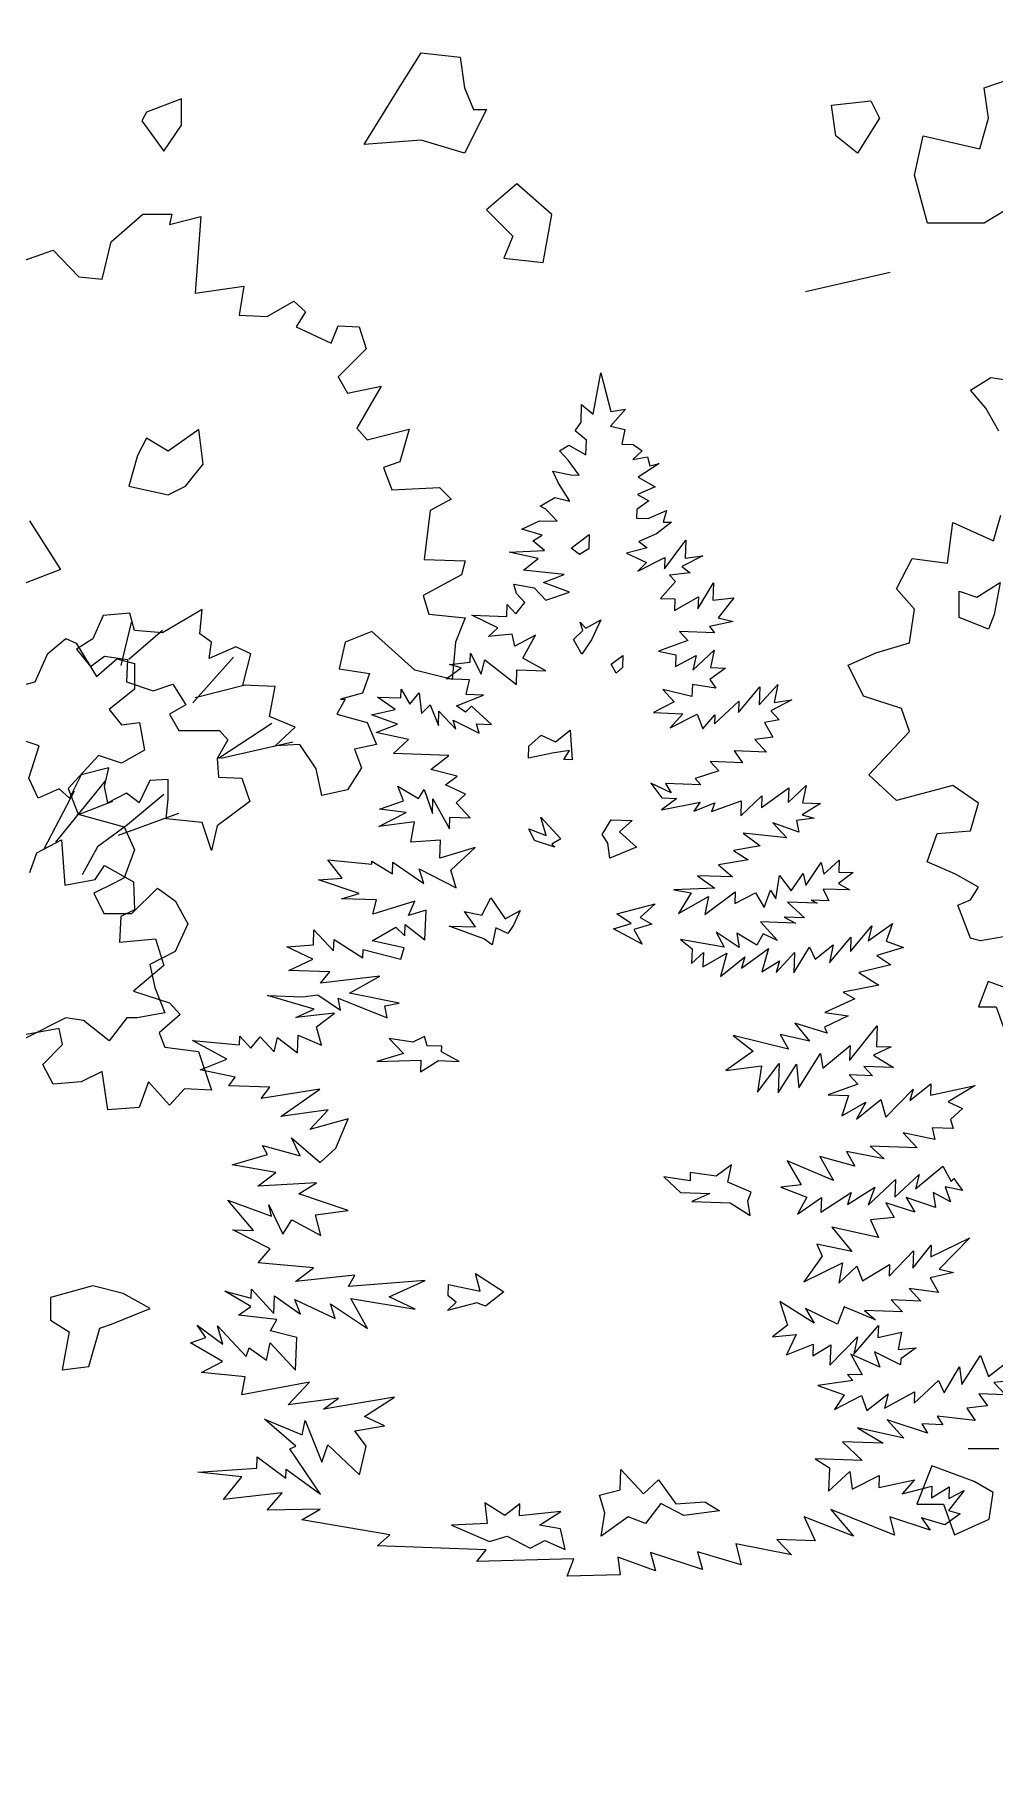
# Model space of a CAD drawing. Header units: inches. Extents: x -11 to 128, y 7 to 56.
# Drawn here: x 50.977 to 51.368, y 21.897 to 22.6 of the extents above; entities that cross this region are included whole.
import ezdxf

# ---------------------------------------------------------------- set-up
doc = ezdxf.new("R2010")
doc.units = ezdxf.units.IN
doc.header["$MEASUREMENT"] = 0
doc.layers.add('CAY', color=94, linetype='Continuous')
doc.layers.add('CAY-3', color=61, linetype='Continuous')
picture_1 = doc.add_image_def('image1.jpg', size_in_pixel=(1680, 1093))

# ---------------------------------------------------------------- blocks, each defined once
blk = doc.blocks.new('A$C76451831')
at = {"layer": 'CAY'}
blk.add_line((1732.8, 1302.8), (1656.2, 1285.1), dxfattribs=at)
for points in [[(1287.7, 1470.3), (1307.5, 1502), (1343.1, 1498), (1347, 1470.3), (1355, 1450.5), (1366.8, 1450.5), (1347, 1410.9), (1307.5, 1422.8), (1256, 1418.8)], [(1754.8, 1391.1), (1762.7, 1426.7), (1814.2, 1414.8), (1822.1, 1442.6), (1818.1, 1470.3), (1841.9, 1478.2), (1877.5, 1466.3), (1865.7, 1410.9), (1841.9, 1395), (1837.9, 1359.4), (1818.1, 1347.5), (1766.7, 1347.5)], [(1058.5, 1448.2), (1054.5, 1440.3), (1074.3, 1412.6), (1090.2, 1436.3), (1090.2, 1460.1)], [(1683.5, 1426.7), (1679.6, 1454.5), (1715.2, 1458.4), (1723.1, 1442.6), (1703.3, 1410.9)], [(1418.3, 1311.9), (1426.2, 1355.4), (1394.5, 1383.2), (1366.8, 1359.4), (1390.6, 1335.6), (1382.7, 1315.8)], [(1109.9, 1128.8), (1106, 1160.5), (1078.3, 1140.7), (1058.5, 1152.6), (1050.5, 1136.7), (1042.6, 1109), (1078.3, 1101.1), (1094.1, 1109)], [(1443.6, 1052.7), (1459.9, 1065.3), (1459.5, 1052.2), (1451.1, 1047)], [(1795.5, 989.9), (1795.5, 1013.7), (1811.3, 1008.4), (1832.5, 1021.6), (1827.2, 992.6), (1821.9, 979.4)], [(1445.7, 970.1), (1454.1, 978), (1451.7, 985.8), (1456.9, 980.2), (1470.4, 987.9), (1462, 969.6), (1453.4, 956.7)], [(1444.6, 860.9), (1436.9, 861.2), (1442.2, 869.2), (1426.3, 867), (1404.8, 862.3), (1405.2, 873.2), (1416.4, 883.2), (1429.3, 877.3), (1442.8, 887.7)], [(1428.7, 781.7), (1410.3, 787.8), (1405.3, 798.4), (1420.9, 792.4), (1416.1, 808.9), (1434.4, 789.2), (1426.1, 784.5)], [(1476.9, 785.4), (1471.7, 793.3), (1479.9, 806.6), (1498.9, 806), (1487.6, 795.5), (1503, 781.8), (1478.7, 771.8)], [(1364.6, 698.7), (1332.9, 710.2), (1356.9, 709.4), (1346.9, 723.3), (1362.7, 720.1), (1370.9, 735.6), (1383.8, 716.6), (1397.3, 724.3), (1391.3, 710.9), (1386.1, 703.4), (1375.4, 708.7), (1372.1, 693)], [(1485.1, 721.2), (1519.8, 730.4), (1506.2, 717.8), (1516.9, 712), (1500.4, 707.1), (1508.1, 693.7), (1481.9, 707.7), (1497.9, 712.6)], [(1313.2, 601.7), (1310.8, 609.9), (1300.2, 604.8), (1278.6, 608.3), (1291.7, 594.7), (1267.4, 587.4), (1307.3, 588.7), (1306.9, 577.9), (1323.2, 588.2), (1342.2, 587.5), (1326.2, 596.2), (1326.3, 601.2)], [(1603.8, 461), (1606.8, 469), (1585.8, 477.9), (1589, 493.7), (1575.1, 483.3), (1551.6, 486.8), (1551.4, 479.1), (1527.5, 482.7), (1542.8, 468.5), (1569.5, 467.6), (1553, 460.5), (1587.8, 459.2), (1606, 447.7)], [(1332, 374.8), (1332.4, 385.2), (1361.2, 379.2), (1356.8, 395.2), (1382.5, 378.5), (1366.1, 365.4), (1358.1, 368.4), (1331.6, 361.7), (1339.5, 369.1)], [(1037.6, 376.9), (1009.9, 384), (971.5, 373.4), (971.5, 352.7), (988.6, 342.1), (982.2, 307.9), (1006.3, 310.8), (1016.4, 345.6), (1027, 349.2), (1061.8, 363.3)], [(1809, 206.5), (1770.6, 220.7), (1757.1, 185.9), (1781.3, 185.9), (1791.3, 158.2), (1822.5, 172.3), (1826.1, 196.5)], [(1474.2, 178.1), (1469.4, 194.1), (1488.1, 198.9), (1488.8, 217.4), (1509.3, 195.4), (1522.9, 208.1), (1538.4, 186.2), (1564.8, 188), (1578.1, 179.9), (1545.8, 175.6), (1524.8, 186.7), (1511.1, 168.6), (1495.4, 174.6), (1470.8, 156.9)], [(1438.2, 144.9), (1433.9, 163.6), (1414.9, 167), (1434.4, 179.5), (1396.7, 175.3), (1397, 186.2), (1383.5, 175.8), (1365.4, 187.3), (1367.4, 168.6), (1335.2, 167), (1369.6, 152.2), (1385.6, 157.1), (1406.5, 146), (1419.9, 153.2)]]:
    blk.add_lwpolyline(points, close=True, dxfattribs=at)
for points in [[(941.3, 1311.4), (974, 1323), (997.2, 1298.7), (1018.3, 1296.6), (1026.7, 1330.4), (1055.2, 1355.7), (1081.6, 1355.7), (1079.5, 1346.2), (1107.9, 1353.6), (1102.7, 1284), (1147, 1290.3), (1142.7, 1263.9), (1168.1, 1262.9), (1192.3, 1276.6), (1202.9, 1267.1), (1194.4, 1253.4), (1226.1, 1238.6), (1232.4, 1254.5), (1251.4, 1253.4), (1257.7, 1233.4), (1232.4, 1208), (1240.8, 1193.3), (1271.4, 1199.6), (1249.3, 1161.6), (1258.8, 1151.1), (1296.7, 1160.6), (1288.3, 1131.1), (1273.5, 1125.8), (1280.9, 1105.7), (1324.2, 1107.9), (1334.7, 1097.3), (1315.7, 1086.8), (1310.4, 1042.5), (1347.4, 1041.4), (1344.2, 1028.7), (1309.4, 1009.8), (1314.7, 992.9), (1347.4, 989.7), (1338.9, 967.6), (1335.8, 933.8), (1302, 942.3), (1263, 977.1), (1238.7, 967.6), (1233.4, 943.3), (1260.9, 939.1), (1254.5, 921.2), (1234.5, 915.9), (1238.7, 915.9), (1231.3, 902.2), (1258.8, 894.8), (1267.2, 874.8), (1247.2, 870.5), (1253.5, 853.7)], [(1842.7, 701.7), (1814.8, 696.9), (1805.7, 699.3), (1794.3, 729.2), (1805.7, 733.9), (1812.8, 745.3), (1792, 757.1), (1766.4, 768.5), (1775.5, 794.1), (1805.7, 796.4), (1812.8, 821.6), (1789.6, 837.7), (1738.5, 824), (1713.4, 847.2), (1750.3, 886.5), (1743.2, 907.3), (1708.6, 918.7), (1694.9, 946.6), (1720, 958), (1750.3, 967.1), (1755, 997.4), (1738.5, 1015.9), (1752.7, 1043.4), (1784.9, 1039.1), (1789.6, 1076), (1826.6, 1059.5), (1833.2, 1082.7)], [(1831.3, 1159), (1819.5, 1179.8), (1805.7, 1196), (1824.2, 1207.4), (1854.1, 1203)], [(1848.2, 298.3), (1826.8, 296.3), (1837.3, 285.1), (1813.3, 285.9), (1821.1, 275.2), (1802.5, 273.1), (1809.8, 262), (1775.5, 265.9), (1780.6, 258), (1761.6, 258.7), (1766.8, 250.4), (1730.1, 262.5), (1745.3, 245.7), (1703.1, 255.3), (1726.6, 241.3), (1689.5, 242.6), (1707.5, 225.7), (1664.9, 227.2), (1677.8, 219), (1677, 197.7), (1696.2, 215.6), (1698.4, 199.7), (1722.9, 212), (1722.5, 201.1), (1754.9, 208.2), (1743.6, 195.4), (1770.5, 202.2), (1770.2, 191.8), (1786.4, 201.6), (1786, 191.2), (1799.9, 198.4), (1785.6, 180.3), (1796.4, 177.2), (1782.5, 167.3), (1761.4, 173.5), (1769.1, 162.3), (1732.4, 174.5), (1736.8, 158), (1679.2, 181.3), (1699.6, 157), (1654.9, 174.5), (1665, 152.8), (1630.2, 154), (1643.3, 140), (1592.9, 149.9), (1597.7, 131.1), (1558.2, 142.9), (1562.6, 126.9), (1515.6, 142.2), (1520, 125.7), (1486, 137.8), (1488.1, 121.8), (1440.1, 120.8), (1446.1, 136.4), (1358.1, 134.1), (1366.6, 144.6), (1267.9, 148.1), (1279.1, 158.1), (1199.4, 171.8), (1216.1, 181.6), (1168, 180.6), (1181.7, 196.4), (1128.5, 190.1), (1145, 210.9), (1105.3, 215), (1158.5, 218.6), (1158.8, 229), (1184.9, 209.5), (1185.2, 217.6), (1216.5, 195.2), (1188.5, 236.1), (1194, 238.6), (1165.5, 263.2), (1199.8, 248.8), (1202.6, 261.9), (1217.6, 224.2), (1223.1, 239.9), (1251.6, 212.6), (1257.9, 238.7), (1247.6, 252.6), (1274.4, 257.1), (1256.2, 265.5), (1283.5, 283.1), (1219.2, 272.2), (1232.7, 282.1), (1187.2, 276), (1206.5, 296.7), (1144.9, 285.2), (1148.2, 301.4), (1108.5, 305.5), (1127.4, 315.3), (1098.5, 332.2), (1112.3, 337.1), (1104.5, 348.3), (1127.9, 331.1), (1123.1, 347.6), (1148.9, 320), (1151.8, 327.6), (1167.3, 316.6), (1170.6, 332.4), (1193.7, 307.5), (1194.8, 337), (1171, 343.2), (1176.8, 353.5), (1142, 357.4), (1153.2, 365.2), (1129.6, 379.1), (1153.4, 372.9), (1153.7, 381), (1174.2, 359), (1174.8, 374.8), (1198.2, 358.2), (1193.2, 371.5), (1229.8, 354.3), (1225.3, 367.6), (1258.9, 345.2), (1244, 372.4), (1302.2, 362.7), (1278.5, 373.9), (1311.2, 388.7), (1241.7, 383.4), (1247.5, 393.6), (1193.8, 387.8), (1210.1, 400.4), (1160, 404.8), (1170.8, 417.6), (1137, 434.6), (1155.6, 434), (1132.5, 461.5), (1171.9, 447), (1169.5, 457.5), (1182.2, 430.8), (1190.3, 443.7), (1216.6, 429.6), (1211.8, 448.3), (1241.4, 452.3), (1196.6, 467.5), (1212.8, 477.3), (1159.7, 474.2), (1176, 486.8), (1136.3, 493.6), (1168.4, 502.9), (1163.7, 511.2), (1197.8, 501.9), (1190.2, 518), (1216.2, 495.8), (1230.2, 508.9), (1241.6, 535.3), (1206.8, 525.6), (1223.3, 543.6), (1180.5, 537.4), (1215.8, 562.4), (1162.5, 553.9), (1170.5, 564), (1133.4, 565.3), (1139.1, 573.3), (1107.2, 579.8), (1131.5, 589.4), (1100.4, 606.4), (1142.9, 602.6), (1143.1, 610.3), (1153.2, 599.5), (1161.7, 609.7), (1174.4, 596.1), (1177.5, 609.1), (1195.6, 595.3), (1196.2, 611.2), (1217.2, 602.3), (1212.8, 618.8), (1229.1, 631.3), (1194, 627.1), (1210.6, 634.7), (1168.4, 647.1), (1200.1, 646), (1213.8, 647.7), (1234.6, 633.9), (1232.3, 644.8), (1276.9, 627), (1274.6, 637.9), (1287.8, 640.2), (1242.8, 649.4), (1270.1, 664.8), (1216.4, 658.5), (1224.9, 668.7), (1187.8, 670), (1209.5, 680.1), (1185.8, 691.3), (1209.9, 693.2), (1210.4, 706.8), (1228.3, 687.6), (1228.7, 698), (1254.8, 681.2), (1255.1, 688.9), (1289.2, 680), (1292.3, 690.3), (1263.1, 696.8), (1284.8, 709.2), (1292.7, 701.2), (1293, 711.6), (1311.1, 697.8), (1312.1, 724.6), (1296, 719.7), (1301.9, 732.6), (1263.9, 720.8), (1267.1, 733.8), (1235.4, 734.9), (1251.4, 739.8), (1214.7, 752), (1236, 753.5), (1223, 770.3), (1262.8, 766.2), (1262.9, 768.9), (1281.5, 757.4), (1281.9, 768.2), (1310.2, 748.6), (1305.7, 761.9), (1339.5, 744.9), (1334.6, 760.9), (1356.7, 781.5), (1324.6, 771.7), (1325.2, 788), (1298.4, 786.2), (1301.7, 804.7), (1269.4, 800.4), (1293.9, 813.1), (1270, 816.2), (1291.5, 823.6), (1286.5, 837), (1305.2, 825.9), (1310.4, 833.9), (1317.9, 812.3), (1318.3, 825.4), (1333.2, 798.2), (1333.6, 809), (1352.2, 808.4), (1339.5, 822), (1347.9, 829.8), (1329.6, 838.2), (1340.3, 846), (1316.5, 852.2), (1332.8, 864.8), (1282.6, 866.6), (1296.2, 879.2), (1266.9, 885.7), (1286.2, 893.2), (1262.5, 901.7), (1284, 906.4), (1268.1, 917.8), (1289.3, 917.1), (1289.6, 924.8), (1297.3, 911.4), (1305.8, 921.5), (1307.9, 902.9), (1315.9, 910.7), (1323.4, 891.9), (1323.8, 905), (1339.1, 888.6), (1336.7, 896.9), (1360.3, 885.2), (1357.8, 893.4), (1371.4, 892.9), (1353.4, 909.4), (1347.8, 904.2), (1339.8, 909.9), (1364.2, 919.5), (1348.4, 920), (1351.5, 933.5), (1330.3, 934.3), (1343.8, 944.2), (1333.4, 947.3), (1352.1, 949.4), (1352.4, 957.5), (1362.1, 938.6), (1365.3, 951.6), (1394, 929.3), (1394.4, 942.4), (1420.7, 941.5), (1399.8, 953.1), (1411.4, 974), (1392.5, 963.8), (1390.1, 974.8), (1368.8, 972.8), (1377.2, 980.7), (1353.6, 991.9), (1385.3, 990.8), (1385.6, 1001.7), (1393.5, 993.3), (1401.6, 1003.4), (1394.2, 1011.8), (1391.7, 1020.1), (1410.2, 1016.7), (1420.7, 1005.5), (1442.2, 1012.9), (1418.5, 1021.8), (1437.3, 1028.9), (1400.3, 1032.9), (1413.8, 1043.3), (1387.3, 1049.2), (1419.5, 1050.8), (1409, 1059.4), (1417.3, 1064.5), (1398.9, 1070.1), (1415, 1077.7), (1430.9, 1077.2), (1420.8, 1088), (1415.5, 1090.9), (1428.9, 1098.6), (1442.4, 1095.4), (1432.1, 1111.6), (1427, 1122.6), (1443.2, 1119.4), (1450.9, 1119.1), (1441, 1132.6), (1433.1, 1141), (1441.4, 1146.2), (1457, 1137.5), (1457.5, 1150.6), (1447.3, 1159.1), (1452.6, 1167.1), (1453.1, 1182.9), (1463.7, 1174.4), (1470.5, 1211.8), (1479.7, 1176.6), (1492.9, 1178.8), (1479.2, 1163.4), (1492.2, 1160.3), (1489.5, 1147.2), (1499.9, 1146.8), (1507.9, 1141.1), (1499.4, 1133.3), (1512.7, 1135.5), (1515.1, 1127.3), (1523.3, 1129.7), (1504.3, 1117.2), (1519.9, 1108.5), (1503.8, 1101.4), (1514, 1095.6), (1503.3, 1087.8), (1503, 1080.1), (1513.4, 1079.7), (1530, 1086.9), (1526.9, 1076.5), (1534.6, 1076.3), (1521.1, 1065.9), (1505, 1058.7), (1512.5, 1053), (1493.8, 1048.2), (1512, 1039.9), (1504.1, 1032), (1528.5, 1044.3), (1528.1, 1033.9), (1547.6, 1060), (1547.1, 1043.7), (1563, 1045.8), (1544.1, 1036.1), (1551.6, 1030.3), (1532.9, 1028.3), (1538.2, 1022.7), (1524.5, 1007.3), (1537.6, 1006.8), (1537.3, 996.4), (1559, 1008.8), (1558.6, 997.9), (1572.6, 1021.5), (1572, 1005.6), (1591.1, 1007.7), (1576.9, 989.6), (1590.4, 986.4), (1568.9, 981.7), (1573.7, 976.1), (1542, 977.2), (1549.5, 969.2), (1522.8, 959.3), (1538.6, 956), (1538.2, 945.6), (1557.1, 955.4), (1554, 942.3), (1573.2, 960.2), (1569.9, 944.5), (1583.5, 944), (1569.5, 933.6), (1574.7, 925.7), (1553.5, 929.2), (1553.1, 918.3), (1526.6, 924.7), (1537.1, 913.4), (1518.2, 903.7), (1544.9, 902.7), (1533.5, 890), (1558, 902.3), (1563, 889), (1573.8, 901.7), (1573.5, 893.6), (1595.6, 914.1), (1595.2, 903.7), (1614.6, 927.1), (1614, 910.8), (1631, 929.2), (1627.7, 913), (1643.6, 915.2), (1624.7, 905.4), (1632.1, 897), (1618.9, 894.7), (1626.6, 881.3), (1610.2, 879.2), (1620.7, 867.9), (1591.3, 868.9), (1599.1, 858.2), (1569.6, 859.3), (1577.5, 850.8), (1556, 843.9), (1561.2, 838.3), (1529.1, 839.4), (1534.2, 831), (1515.9, 839.8), (1525.9, 826.3), (1539.5, 825.9), (1525.5, 815.5), (1560.6, 822.4), (1554.9, 814.4), (1573.8, 821.9), (1570.8, 813.9), (1597.8, 823.8), (1597.4, 810.2), (1616.6, 828.2), (1616.2, 817.7), (1640.9, 835.5), (1640.4, 822.3), (1656.8, 837.6), (1653.5, 821.9), (1669.8, 821.3), (1653.1, 811), (1663.9, 807.9), (1648, 805.8), (1649.9, 795.3), (1626.6, 803.8), (1639.3, 790.2), (1599.5, 794.3), (1615, 782.9), (1590.8, 778.7), (1604.1, 770.1), (1577.2, 765.6), (1590, 754.7), (1558.3, 755.8), (1573.8, 744.4), (1536.6, 743), (1552.3, 740.2), (1540.8, 721.6), (1568.1, 736.9), (1564.8, 720.7), (1592.2, 741.1), (1591.9, 730.6), (1610.8, 740.4), (1618.5, 727), (1624.5, 742.7), (1629.2, 734.8), (1632.6, 756), (1643, 742), (1654, 757.9), (1656.3, 747), (1670.2, 767.8), (1672.6, 757.3), (1686.6, 770), (1686.2, 759.1), (1699.3, 758.6), (1685.9, 748.7), (1696.1, 742.9), (1672.1, 743.7), (1677.2, 733.1), (1661.3, 733.7), (1666.6, 730.8), (1639.9, 731.7), (1655.3, 717.6), (1636.8, 718.2), (1647, 712.9), (1615.3, 714), (1630.6, 697.1), (1617.6, 703), (1611.9, 692.8), (1593.7, 703.8), (1595.9, 690.6), (1575.1, 704.5), (1582.3, 691.1), (1542.7, 697.9), (1553.3, 689.4), (1552.8, 676.3), (1563.6, 686.3), (1563.1, 673.2), (1584.9, 685.6), (1579.1, 664.5), (1601.1, 682.3), (1598, 672), (1622.6, 689.7), (1616.4, 668.6), (1632.6, 678.5), (1629.6, 668.1), (1646.1, 686.1), (1645.4, 667.6), (1659.8, 691.1), (1664.9, 680), (1681.2, 693.1), (1677.9, 676.9), (1697.3, 700.2), (1696.8, 687.1), (1716.2, 710.4), (1713, 696.9), (1734.9, 712.5), (1729.3, 696.4), (1745, 690.8), (1720.7, 683.5), (1733.6, 674.9), (1704.3, 668.2), (1722.5, 656.7), (1690.1, 650.1), (1700.8, 644.3), (1673.6, 631.7), (1694.8, 628.7), (1673.2, 618.6), (1675.7, 613), (1646.5, 622.2), (1659.6, 605.9), (1633, 611.8), (1640.7, 598.4), (1590.4, 611), (1608.5, 596.8), (1583.9, 579.1), (1616.2, 583.4), (1612.6, 559.5), (1632.1, 585.5), (1631.2, 558.8), (1648, 585), (1649.9, 563.6), (1669.6, 594.7), (1671.9, 581.4), (1696.6, 601.9), (1696.1, 588.3), (1721.2, 619.6), (1720.6, 601), (1733.7, 600.6), (1717.6, 593), (1735.8, 581.9), (1709.1, 582.8), (1716.9, 574.4), (1695.7, 575.2), (1703.5, 566.7), (1676.5, 557.2), (1695, 556.6), (1688.9, 538.2), (1710.7, 550.6), (1702.4, 535), (1724.3, 552.8), (1728.8, 536.8), (1753.7, 562.3), (1750.6, 551.9), (1769.7, 567.1), (1769.3, 556.7), (1810, 565.7), (1785.4, 550.7), (1798.4, 544.8), (1787.6, 534.8), (1790, 526.5), (1771, 527.2), (1773.4, 516.7), (1744.6, 522.7), (1757.2, 509.1), (1714.7, 510.6), (1727.4, 499.2), (1693.2, 505.9), (1700.9, 492.5), (1669.1, 501.3), (1681.4, 479.5), (1639.5, 497.3), (1652.3, 475.6), (1633.6, 473.5), (1657.4, 464.5), (1648.7, 449), (1670.5, 464.1), (1670, 450.9), (1697.4, 468.6), (1694.3, 457.8), (1718.8, 473.3), (1712.8, 457.1), (1737.7, 480.3), (1737.1, 464.5), (1759.1, 485), (1755.9, 472), (1780.7, 492.4), (1788.3, 478.5), (1790.7, 481.2), (1798.5, 470.5), (1782.7, 473.7), (1787.7, 460), (1771.7, 468.7), (1773.9, 455), (1747.5, 464.1), (1755.2, 450.7), (1728.8, 459.3), (1736.5, 445.9), (1715.1, 443.9), (1722.2, 427.8), (1680, 437), (1698.2, 415), (1666.3, 421.6), (1671.3, 411), (1654.7, 387.5), (1689.7, 404.9), (1686.3, 386.4), (1702.7, 401.7), (1707.7, 388.4), (1732.3, 403.4), (1731.9, 392.6), (1754, 415.8), (1753.4, 400), (1770, 420.7), (1769.7, 410.3), (1805.2, 427.6), (1777.4, 399.1), (1790.4, 396), (1769, 391.3), (1776.7, 377.8), (1750.1, 381.5), (1760.6, 370.2), (1733.8, 371.2), (1743.9, 360.4), (1709.5, 361.6), (1719.6, 353.1), (1691, 365), (1685, 349.3), (1656.1, 363.5), (1663.8, 350.1), (1632.7, 369.7), (1639.7, 348.2), (1626.2, 337.8), (1647.6, 339.7), (1638.8, 321.5), (1663.1, 331), (1662.7, 320.6), (1679, 330.5), (1678.3, 311.9), (1703.2, 337.8), (1700, 322), (1722.2, 348), (1721.8, 337.1), (1743.2, 341.8), (1740, 326.1), (1756.3, 327.8), (1742.4, 317.8), (1742.2, 312.4), (1718.6, 324.1), (1723.6, 310.3), (1697.2, 322.1), (1707.5, 303.2), (1694.3, 303.7), (1699.1, 298), (1667.2, 293.7), (1691, 285.2), (1682.3, 271.9), (1706.8, 284.6), (1711.8, 270.9), (1730.9, 286.1), (1727.7, 273), (1755, 287.9), (1754.6, 277.5), (1776.6, 298.1), (1781.7, 287), (1795.6, 310.5), (1797.8, 294.6), (1814.6, 320.8), (1822.1, 301.9), (1838.4, 314.5)], [(1253.5, 853.7), (1240.8, 833.6), (1217.6, 828.4), (1212.4, 852.6), (1197.6, 874.8), (1175.4, 873.7), (1193.4, 890.6), (1170.2, 900.1), (1175.4, 927.5), (1145.9, 928.6), (1153.3, 957), (1139.6, 963.4), (1115.3, 952.8), (1117.4, 967.6), (1106.9, 975), (1109, 997.1), (1073.1, 976), (1047.8, 978.1), (1043.6, 993.9), (1019.3, 991.8), (1009.9, 970.7), (995.1, 961.2), (1007.7, 945.4), (1020.4, 954.9), (1041.5, 951.8), (1040.4, 931.7), (1064.7, 923.3), (1082.6, 929.6), (1094.2, 910.6), (1079.5, 902.2), (1087.9, 887.4), (1124.8, 887.4), (1132.2, 879), (1122.7, 862.1), (1123.8, 845.2), (1144.9, 844.2), (1152.2, 823.1), (1122.7, 800.9), (1117.4, 778.8), (1109, 804.1), (1076.3, 807.3), (1078.4, 825.2), (1078.4, 843.1), (1061.5, 842.1), (1052, 822), (1040.4, 830.5), (1023.6, 822), (1020.4, 836.8), (1024.6, 853.7), (999.3, 847.3), (988.8, 826.2), (979.3, 834.7), (960.3, 826.2), (951.8, 844.2), (961.3, 873.7), (948.7, 877.9)], [(1044.7, 985.5), (1035.2, 946.5)], [(1073.1, 978.1), (1042.6, 951.8)], [(1137.5, 953.9), (1100.6, 912.7)], [(1484.5, 939.3), (1479.8, 947.6), (1490.5, 955.4), (1490.1, 944.5), (1484.5, 939.3)], [(1148, 928.6), (1102.7, 917)], [(1172.3, 893.7), (1123.8, 862.1)], [(952.9, 758.7), (959.2, 776.7), (981.4, 788.3), (984.5, 747.1), (1012, 752.4), (1020.4, 765.1), (1046.8, 750.3), (1047.8, 725), (1035.2, 718.7), (1034.1, 695.5), (1066.8, 698.6), (1074.2, 674.4), (1046.8, 651.2), (1079.5, 640.6), (1089, 630.1), (1070, 613.2), (1075.2, 600.5), (1105.8, 596.3), (1117.4, 561.5), (1093.2, 562.6), (1079.5, 547.8), (1060.5, 568.9), (1052, 545.7), (1023.6, 543.6), (1018.3, 578.4), (999.3, 568.9), (974, 566.8), (964.5, 584.7), (982.4, 602.7), (979.3, 617.4), (946.6, 611.1)], [(1191.3, 876.9), (1125.9, 862.1)], [(993, 832.6), (965.6, 779.8)], [(1021.5, 842.1), (976.1, 786.2)], [(1027.8, 823.1), (995.1, 810.4)], [(1074.2, 829.4), (1041.5, 802), (1014.1, 782), (1000.4, 756.6)], [(1033.1, 792.5), (1087.9, 812.5)]]:
    blk.add_lwpolyline(points, dxfattribs=at)
at = {"layer": 'CAY-3'}
blk.add_line((1831.3, 236.3), (1803.5, 236.3), dxfattribs=at)
for points in [[(6805.7, 1077.5), (6833.6, 1033.4), (6778.6, 1012.2)], [(6794.3, 927.3), (6810.8, 931.6), (6822.2, 957.2), (6838.4, 970.9), (6847.8, 966.6), (6866.3, 936.3), (6884.7, 952.4), (6900.9, 948.1), (6900.9, 924.9), (6877.7, 906.4), (6889.1, 892.7), (6905.2, 894.6), (6909.9, 869.5), (6889.1, 857.7), (6868.2, 864.7), (6840.7, 834.9), (6849.8, 811.7), (6891.4, 800.2), (6900.9, 779.4), (6891.4, 753.8), (6882.4, 749.1), (6863.9, 740.1), (6872.9, 721.6), (6898.5, 721.6), (6921.7, 744.4), (6937.8, 733), (6949.2, 712.2), (6937.8, 687), (6914.6, 675.2), (6919.3, 654.4), (6928.4, 631.5), (6903.2, 626.8), (6893.8, 626.8), (6877.7, 606), (6854.5, 624.5), (6838.4, 626.8), (6801.4, 608.3)]]:
    blk.add_lwpolyline(points, dxfattribs=at)
blk.add_lwpolyline([(1847.4, 650.5), (1821.8, 660), (1812.8, 636.8), (1828.9, 636.8), (1835.6, 618.3), (1856.4, 627.7), (1858.8, 643.8)], close=True, dxfattribs=at)

msp = doc.modelspace()

# ---------------------------------------------------------------- block references
at = {"layer": 'CAY', "xscale": 0.0004489089019145984, "yscale": 0.0004489089019145984, "zscale": 0.0004489089019145984}
for p in [(47.9198, 21.91828), (50.54729, 21.91828)]:
    msp.add_blockref('A$C76451831', p, dxfattribs=at)

# ---------------------------------------------------------------- pictures from other files: only their frames are drawn
image = msp.add_image(picture_1, insert=(12.49661, 7.37723), size_in_units=(74.4025, 48.40591))
image.dxf.flags = 6

doc.saveas('drawing.dxf')
